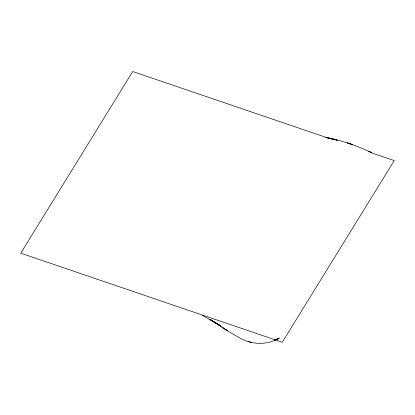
<?xml version="1.0" encoding="UTF-8"?>
<svg xmlns="http://www.w3.org/2000/svg" width="415" height="415" viewBox="0 0 415 415"><rect width="100%" height="100%" fill="white"/><g stroke="black" fill="none" stroke-linecap="round" stroke-linejoin="round"><path stroke-width="0.62" d="M274.382 339.667L277.21 339.154L275.415 339.605L279.347 338.085C267.208 345.296 251.936 344.938 239.777 337.971L228.323 331.367L210.877 319.835L221.045 326.444L209.876 319.42L220.095 325.422L202.525 315.488M274.637 340.15L277.521 338.868M251.651 342.432L248.658 341.612M326.87 137.583L337.333 140.208L325.848 137.458C341.701 140.343 356.926 145.712 371.477 152.538L368.764 151.454L370.476 152.134M352.729 144.674L347.277 142.843L352.226 144.503M328.867 138.325L132.722 71.52L20.75 253.181L282.278 342.251L394.25 160.589L371.243 152.756M222.507 327.554L227.353 330.636L222.015 327.238M336.332 139.845L330.324 138.553L336.332 139.845"/></g></svg>
